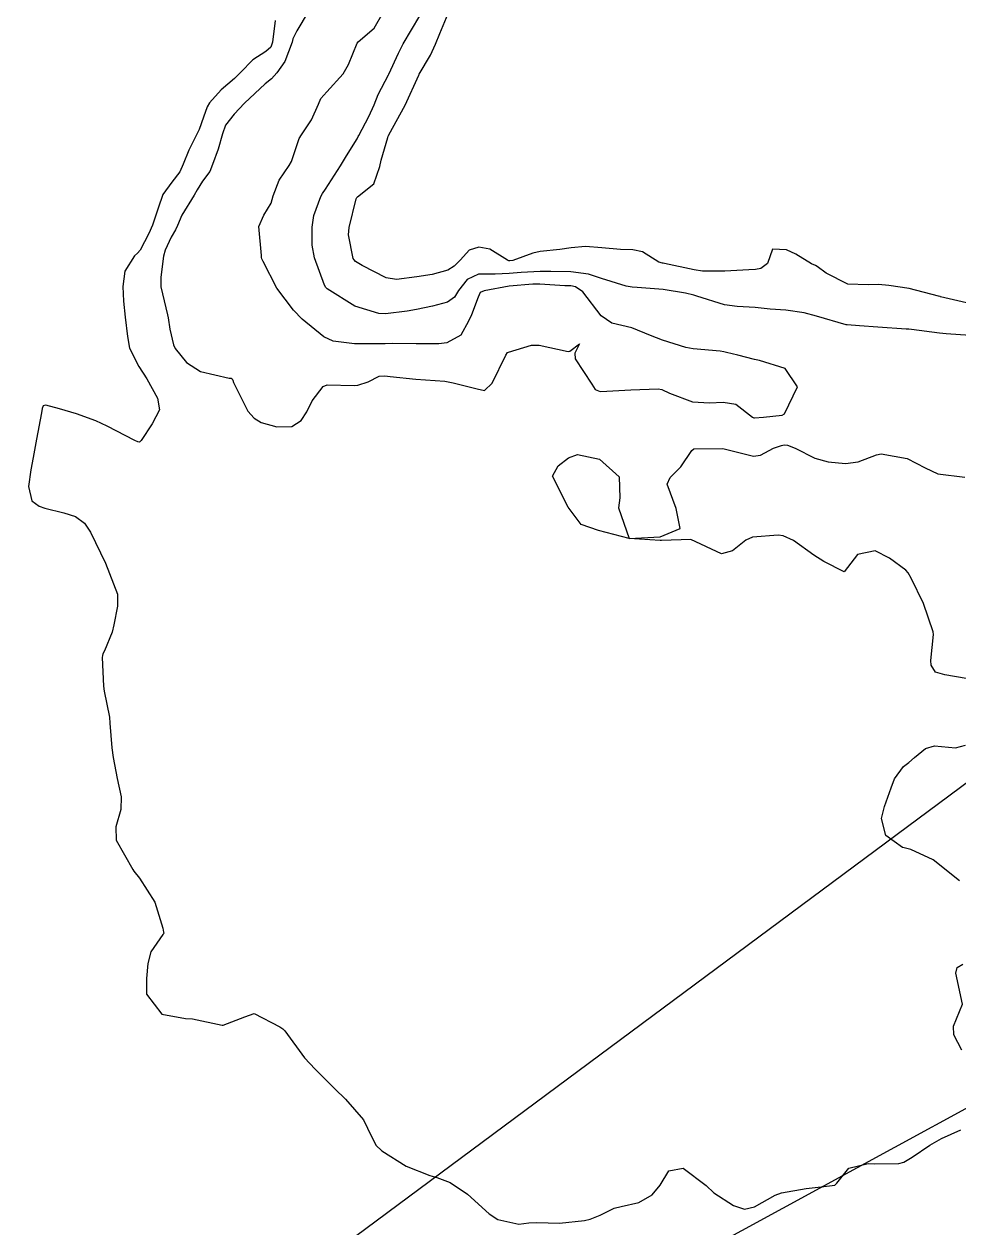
# Model space of a CAD drawing. Header units: metres. Extents: x 298520 to 308411, y 7433745 to 7450750.
# Drawn here: x 300405.9 to 300466.6, y 7445275.2 to 7445353.5 of the extents above; entities that cross this region are included whole.
import ezdxf

# ---------------------------------------------------------------- set-up
doc = ezdxf.new("R2010")
doc.units = ezdxf.units.M
doc.header["$LTSCALE"] = 10
doc.linetypes.add('CONTINUO', pattern=[0])
for name, color, linetype in [('Curvas de Nivel 1m', 11, 'Continuous'), ('Curvas de Nivel 5m', 15, 'Continuous'), ('TEXTO', 45, 'Continuous')]:
    doc.layers.add(name, color=color, linetype=linetype)

msp = doc.modelspace()

# ---------------------------------------------------------------- linework, layer by layer
at = {"layer": 'Curvas de Nivel 1m', "flags": 128}
for points, elevation in [([(300422.189, 7445353.702), (300422.022, 7445352.296), (300421.906, 7445351.969), (300421.574, 7445351.693), (300420.742, 7445351.136), (300419.942, 7445350.324), (300419.549, 7445349.939), (300418.682, 7445349.198), (300417.92, 7445348.346), (300417.78, 7445348.098), (300417.524, 7445347.409), (300417.243, 7445346.625), (300417.116, 7445346.354), (300416.574, 7445345.282), (300416.216, 7445344.363), (300415.985, 7445343.858), (300415.471, 7445343.199), (300414.892, 7445342.379), (300414.578, 7445341.507), (300414.213, 7445340.392), (300413.985, 7445339.844), (300413.418, 7445338.77), (300413.25, 7445338.567), (300413.05, 7445338.404), (300412.417, 7445337.396), (300412.29, 7445336.411), (300412.328, 7445335.461), (300412.443, 7445334.409), (300412.596, 7445333.162), (300412.729, 7445332.406), (300413.331, 7445331.199), (300413.85, 7445330.395), (300414.545, 7445329.147), (300414.68, 7445328.386), (300414.188, 7445327.487), (300413.482, 7445326.398), (300413.375, 7445326.295), (300413.272, 7445326.31), (300413.061, 7445326.402), (300411.282, 7445327.326), (300410.535, 7445327.681), (300409.29, 7445328.134), (300408.175, 7445328.461), (300407.296, 7445328.695), (300407.114, 7445328.653), (300407.047, 7445328.472), (300407.002, 7445328.186), (300406.682, 7445326.479), (300406.455, 7445325.282), (300406.303, 7445324.484), (300406.155, 7445323.409), (300406.374, 7445322.483), (300406.862, 7445322.118), (300407.218, 7445322.001), (300408.459, 7445321.701), (300409.213, 7445321.445), (300409.794, 7445321.027), (300410.194, 7445320.435), (300411.173, 7445318.42), (300411.935, 7445316.412), (300411.938, 7445315.619), (300411.702, 7445314.414), (300411.605, 7445313.935), (300411.108, 7445312.726), (300411, 7445312.526), (300410.963, 7445312.422), (300410.956, 7445312.277), (300411.028, 7445310.421), (300411.078, 7445310.107), (300411.419, 7445308.416), (300411.453, 7445308.012), (300411.573, 7445306.415), (300411.653, 7445305.787), (300411.921, 7445304.411), (300412.177, 7445303.226), (300412.164, 7445302.408), (300411.843, 7445301.288), (300411.853, 7445300.417), (300412.935, 7445298.511), (300413.016, 7445298.399), (300413.385, 7445297.938), (300414.366, 7445296.385), (300414.896, 7445294.682), (300414.945, 7445294.431), (300414.955, 7445294.379), (300414.94, 7445294.331), (300414.891, 7445294.28), (300414.106, 7445293.156), (300413.917, 7445292.389), (300413.828, 7445291.416), (300413.821, 7445290.39), (300414.824, 7445289.108), (300416.355, 7445288.822), (300416.82, 7445288.79), (300418.756, 7445288.388), (300418.814, 7445288.393), (300420.219, 7445288.919), (300420.825, 7445289.148), (300422.499, 7445288.285), (300422.68, 7445288.15), (300422.81, 7445288.005), (300424.09, 7445286.267), (300424.786, 7445285.524), (300426.078, 7445284.247), (300426.763, 7445283.578), (300427.921, 7445282.222), (300428.201, 7445281.682), (300428.727, 7445280.592), (300429.116, 7445280.206), (300430.708, 7445279.226), (300432.246, 7445278.62), (300432.698, 7445278.482), (300433.56, 7445278.151), (300434.686, 7445277.401), (300436.088, 7445276.126), (300436.669, 7445275.754), (300438.022, 7445275.456), (300438.667, 7445275.533), (300439.19, 7445275.563), (300440.667, 7445275.508), (300442.3, 7445275.676), (300442.67, 7445275.777), (300443.305, 7445276.034), (300444.222, 7445276.48), (300444.679, 7445276.589), (300445.832, 7445276.858), (300446.686, 7445277.355), (300447.203, 7445277.992), (300447.773, 7445278.918), (300448.71, 7445279.091), (300450.192, 7445277.955), (300450.688, 7445277.475), (300451.967, 7445276.65), (300452.678, 7445276.421), (300453.331, 7445276.571), (300454.687, 7445277.337), (300455.092, 7445277.493), (300456.692, 7445277.767), (300457.676, 7445277.865), (300458.562, 7445277.985), (300458.697, 7445278.112), (300459.468, 7445279.086), (300460.716, 7445279.39), (300461.163, 7445279.378), (300462.717, 7445279.39), (300463.045, 7445279.478), (300463.576, 7445279.797), (300464.731, 7445280.591), (300465.499, 7445281.009), (300466.741, 7445281.571)], 669), ([(300424.334, 7445354.269), (300423.59, 7445353.032), (300423.347, 7445352.521), (300423.29, 7445352.283), (300422.817, 7445351.034), (300422.291, 7445350.293), (300421.944, 7445349.901), (300421.546, 7445349.574), (300420.197, 7445348.32), (300419.526, 7445347.617), (300418.96, 7445346.894), (300418.759, 7445346.338), (300418.494, 7445345.344), (300418.128, 7445344.344), (300417.939, 7445343.885), (300417.472, 7445343.248), (300417.122, 7445342.698), (300416.921, 7445342.355), (300416.122, 7445341.042), (300415.838, 7445340.374), (300415.723, 7445340.092), (300415.432, 7445339.625), (300415.032, 7445338.771), (300414.936, 7445338.385), (300414.765, 7445337.021), (300414.755, 7445336.386), (300415.187, 7445334.56), (300415.234, 7445334.381), (300415.355, 7445333.635), (300415.581, 7445332.612), (300415.691, 7445332.375), (300416.434, 7445331.464), (300417.328, 7445330.878), (300419.208, 7445330.448), (300419.324, 7445330.443), (300419.404, 7445330.409), (300419.431, 7445330.328), (300419.483, 7445330.165), (300420.404, 7445328.313), (300420.825, 7445327.844), (300421.285, 7445327.556), (300422.292, 7445327.281), (300423.283, 7445327.311), (300423.874, 7445327.687), (300424.255, 7445328.27), (300424.603, 7445328.968), (300425.318, 7445329.905), (300425.568, 7445330.008), (300427.319, 7445329.968), (300427.554, 7445329.993), (300428.243, 7445330.221), (300428.953, 7445330.587), (300429.327, 7445330.597), (300429.668, 7445330.547), (300431.325, 7445330.376), (300433.226, 7445330.259), (300433.324, 7445330.24), (300433.747, 7445330.156), (300435.317, 7445329.751), (300435.803, 7445329.646), (300436.295, 7445330.125), (300437.173, 7445331.944), (300437.296, 7445332.111), (300437.343, 7445332.139), (300438.856, 7445332.587), (300439.348, 7445332.585), (300441.234, 7445332.181), (300441.344, 7445332.203), (300441.974, 7445332.686), (300441.656, 7445332.065), (300441.695, 7445331.707), (300442.757, 7445330.048), (300442.982, 7445329.717), (300443.308, 7445329.589), (300443.741, 7445329.603), (300445.31, 7445329.681), (300447.068, 7445329.751), (300447.31, 7445329.718), (300447.812, 7445329.481), (300449.302, 7445328.919), (300450.41, 7445328.85), (300451.302, 7445328.891), (300452.118, 7445328.754), (300453.212, 7445327.921), (300453.257, 7445327.885), (300453.292, 7445327.877), (300453.334, 7445327.878), (300453.916, 7445327.914), (300455.144, 7445328.052), (300455.295, 7445328.135), (300456.137, 7445329.888), (300455.33, 7445331.067), (300453.661, 7445331.594), (300453.339, 7445331.659), (300452.263, 7445331.936), (300451.516, 7445332.119), (300451.345, 7445332.158), (300451.1, 7445332.198), (300449.347, 7445332.348), (300448.881, 7445332.441), (300447.352, 7445332.927), (300446.584, 7445333.23), (300445.36, 7445333.727), (300444.059, 7445334.033), (300443.37, 7445334.51), (300442.172, 7445336.058), (300441.716, 7445336.385), (300441.397, 7445336.447), (300441.008, 7445336.462), (300439.398, 7445336.56), (300438.936, 7445336.557), (300437.396, 7445336.42), (300435.775, 7445336.134), (300435.505, 7445336.025), (300435.386, 7445335.707), (300434.952, 7445334.562), (300434.763, 7445334.146), (300434.25, 7445333.255), (300433.349, 7445332.756), (300432.829, 7445332.684), (300431.348, 7445332.682), (300429.838, 7445332.693), (300429.348, 7445332.681), (300428.89, 7445332.672), (300427.347, 7445332.675), (300425.959, 7445332.86), (300425.352, 7445333.131), (300423.939, 7445334.274), (300423.372, 7445334.863), (300422.306, 7445336.291), (300421.41, 7445338.039), (300421.326, 7445338.215), (300421.304, 7445338.302), (300421.293, 7445338.423), (300421.139, 7445340.305), (300421.45, 7445341.039), (300421.928, 7445341.825), (300422.065, 7445342.294), (300422.452, 7445343.312), (300423.101, 7445344.284), (300423.241, 7445344.528), (300423.498, 7445345.257), (300423.757, 7445346.029), (300423.9, 7445346.276), (300424.555, 7445347.237), (300424.997, 7445348.265), (300425.167, 7445348.633), (300425.541, 7445349.074), (300426.605, 7445350.244), (300426.964, 7445350.836), (300427.52, 7445352.231), (300427.584, 7445352.305), (300428.62, 7445353.193), (300429.202, 7445354.214)], 668), ([(300467.357, 7445333.218), (300465.799, 7445333.335), (300465.359, 7445333.376), (300463.545, 7445333.615), (300463.361, 7445333.628), (300463.192, 7445333.634), (300461.362, 7445333.764), (300460.163, 7445333.842), (300459.364, 7445333.907), (300459.295, 7445333.92), (300457.372, 7445334.483), (300456.565, 7445334.692), (300455.377, 7445334.865), (300454.345, 7445334.944), (300453.38, 7445335.033), (300452.218, 7445335.1), (300451.382, 7445335.224), (300449.58, 7445335.779), (300449.391, 7445335.842), (300448.857, 7445335.975), (300447.395, 7445336.209), (300445.714, 7445336.333), (300445.396, 7445336.358), (300444.991, 7445336.43), (300443.402, 7445336.932), (300442.561, 7445337.209), (300441.406, 7445337.364), (300440.098, 7445337.391), (300439.406, 7445337.385), (300438.182, 7445337.326), (300437.404, 7445337.247), (300436.485, 7445337.205), (300435.404, 7445337.2), (300434.673, 7445336.874), (300434.107, 7445336.153), (300433.833, 7445335.708), (300433.381, 7445335.393), (300432.408, 7445335.139), (300431.374, 7445334.915), (300430.762, 7445334.8), (300429.369, 7445334.638), (300428.929, 7445334.655), (300427.377, 7445335.136), (300425.572, 7445336.257), (300425.481, 7445336.346), (300425.395, 7445336.498), (300424.737, 7445338.267), (300424.592, 7445339.102), (300424.6, 7445340.268), (300424.697, 7445341.021), (300425.149, 7445342.263), (300425.265, 7445342.461), (300425.468, 7445342.741), (300426.434, 7445344.246), (300426.821, 7445344.912), (300427.51, 7445346.008), (300427.586, 7445346.155), (300427.622, 7445346.229), (300428.278, 7445347.47), (300428.614, 7445348.219), (300428.875, 7445348.881), (300429.553, 7445350.171), (300429.572, 7445350.21), (300430.194, 7445351.581), (300430.506, 7445352.196), (300431.601, 7445354.015)], 669), ([(300467.094, 7445310.916), (300465.713, 7445311.157), (300465.098, 7445311.33), (300464.811, 7445311.783), (300464.802, 7445312.087), (300464.97, 7445313.782), (300464.948, 7445313.96), (300464.321, 7445315.788), (300463.52, 7445317.445), (300463.319, 7445317.799), (300463.175, 7445317.964), (300462.116, 7445318.749), (300461.187, 7445319.217), (300460.039, 7445318.987), (300459.173, 7445317.85), (300457.847, 7445318.538), (300457.189, 7445318.943), (300455.862, 7445319.893), (300455.206, 7445320.205), (300454.866, 7445320.244), (300453.205, 7445320.106), (300452.773, 7445319.926), (300451.913, 7445319.218), (300451.189, 7445319.034), (300449.203, 7445319.97), (300447.303, 7445319.887), (300447.201, 7445319.889), (300445.203, 7445320.02), (300443.208, 7445320.534), (300442.085, 7445320.931), (300441.223, 7445322.07), (300440.215, 7445324.08), (300440.585, 7445324.745), (300441.261, 7445325.269), (300441.843, 7445325.482), (300443.26, 7445325.178), (300444.546, 7445324.027), (300444.588, 7445322.667), (300444.493, 7445322.027), (300445.203, 7445320.02), (300447.204, 7445320.135), (300448.509, 7445320.678), (300448.247, 7445321.98), (300447.673, 7445323.551), (300447.852, 7445323.984), (300448.554, 7445324.677), (300449.269, 7445325.742), (300449.389, 7445325.851), (300451.272, 7445325.874), (300451.365, 7445325.855), (300453.265, 7445325.386), (300453.732, 7445325.449), (300454.574, 7445325.907), (300455.096, 7445326.08), (300455.275, 7445326.113), (300455.481, 7445326.103), (300455.985, 7445325.893), (300457.263, 7445325.244), (300458.119, 7445325.008), (300459.259, 7445324.909), (300460.083, 7445325.019), (300461.267, 7445325.465), (300461.575, 7445325.519), (300463.264, 7445325.216), (300464.429, 7445324.615), (300465.25, 7445324.234), (300467.007, 7445324.002)], 669), ([(300466.667, 7445297.763), (300464.953, 7445299.128), (300463.495, 7445299.802), (300463.065, 7445299.909), (300462.964, 7445299.942), (300461.879, 7445300.724), (300461.593, 7445301.821), (300461.783, 7445302.611), (300462.211, 7445303.812), (300462.427, 7445304.393), (300463.024, 7445305.212), (300463.358, 7445305.467), (300463.731, 7445305.793), (300464.458, 7445306.367), (300465.041, 7445306.543), (300466.395, 7445306.411), (300467.041, 7445306.589)], 669), ([(300466.803, 7445286.754), (300466.297, 7445287.765), (300466.276, 7445288.311), (300466.843, 7445289.76), (300466.424, 7445291.764), (300466.497, 7445292.134), (300466.869, 7445292.343)], 669)]:
    msp.add_lwpolyline(points, dxfattribs=dict(at, elevation=elevation))
at = {"layer": 'Curvas de Nivel 5m', "elevation": 670, "flags": 128}
msp.add_lwpolyline([(300467.386, 7445335.288), (300465.43, 7445335.742), (300465.392, 7445335.752), (300465.29, 7445335.781), (300463.398, 7445336.279), (300462.059, 7445336.479), (300461.4, 7445336.538), (300460.721, 7445336.516), (300459.4, 7445336.562), (300458, 7445337.271), (300457.411, 7445337.706), (300457.306, 7445337.766), (300457.049, 7445337.875), (300456.034, 7445338.506), (300455.422, 7445338.788), (300454.5, 7445338.832), (300454.176, 7445337.912), (300453.752, 7445337.574), (300453.409, 7445337.513), (300452.976, 7445337.493), (300451.407, 7445337.404), (300449.967, 7445337.404), (300449.408, 7445337.487), (300447.496, 7445337.905), (300447.412, 7445337.923), (300447.35, 7445337.928), (300447.123, 7445337.994), (300446.063, 7445338.654), (300445.421, 7445338.8), (300444.63, 7445338.818), (300443.422, 7445338.93), (300442.366, 7445338.999), (300441.421, 7445338.913), (300440.69, 7445338.807), (300439.419, 7445338.683), (300438.931, 7445338.582), (300437.626, 7445338.108), (300437.441, 7445338.081), (300437.413, 7445338.077), (300437.38, 7445338.078), (300437.28, 7445338.112), (300436.13, 7445338.839), (300435.421, 7445338.974), (300434.791, 7445338.775), (300434.23, 7445338.152), (300433.824, 7445337.741), (300433.406, 7445337.467), (300432.386, 7445337.187), (300431.402, 7445337.039), (300430.067, 7445336.867), (300429.401, 7445336.98), (300427.852, 7445337.782), (300427.411, 7445338.04), (300427.316, 7445338.135), (300427.266, 7445338.232), (300426.959, 7445339.768), (300426.989, 7445340.237), (300427.461, 7445342.104), (300427.501, 7445342.191), (300427.546, 7445342.229), (300428.603, 7445343.087), (300429, 7445344.215), (300429.089, 7445344.614), (300429.511, 7445346.095), (300429.539, 7445346.183), (300429.548, 7445346.209), (300429.577, 7445346.272), (300430.639, 7445348.193), (300431.519, 7445350.146), (300431.535, 7445350.18), (300431.553, 7445350.218), (300432.286, 7445351.459), (300432.599, 7445352.17), (300432.901, 7445352.856), (300433.422, 7445354.162)], dxfattribs=at)
at = {"layer": 'TEXTO', "linetype": 'CONTINUO'}
for points in [[(300572.228, 7445382.209, 0), (300375.64, 7445236.224, 0)], [(300581.258, 7445345.191, 0), (300373.415, 7445231.929, 0)]]:
    msp.add_polyline3d(points, dxfattribs=at)

doc.saveas('drawing.dxf')
